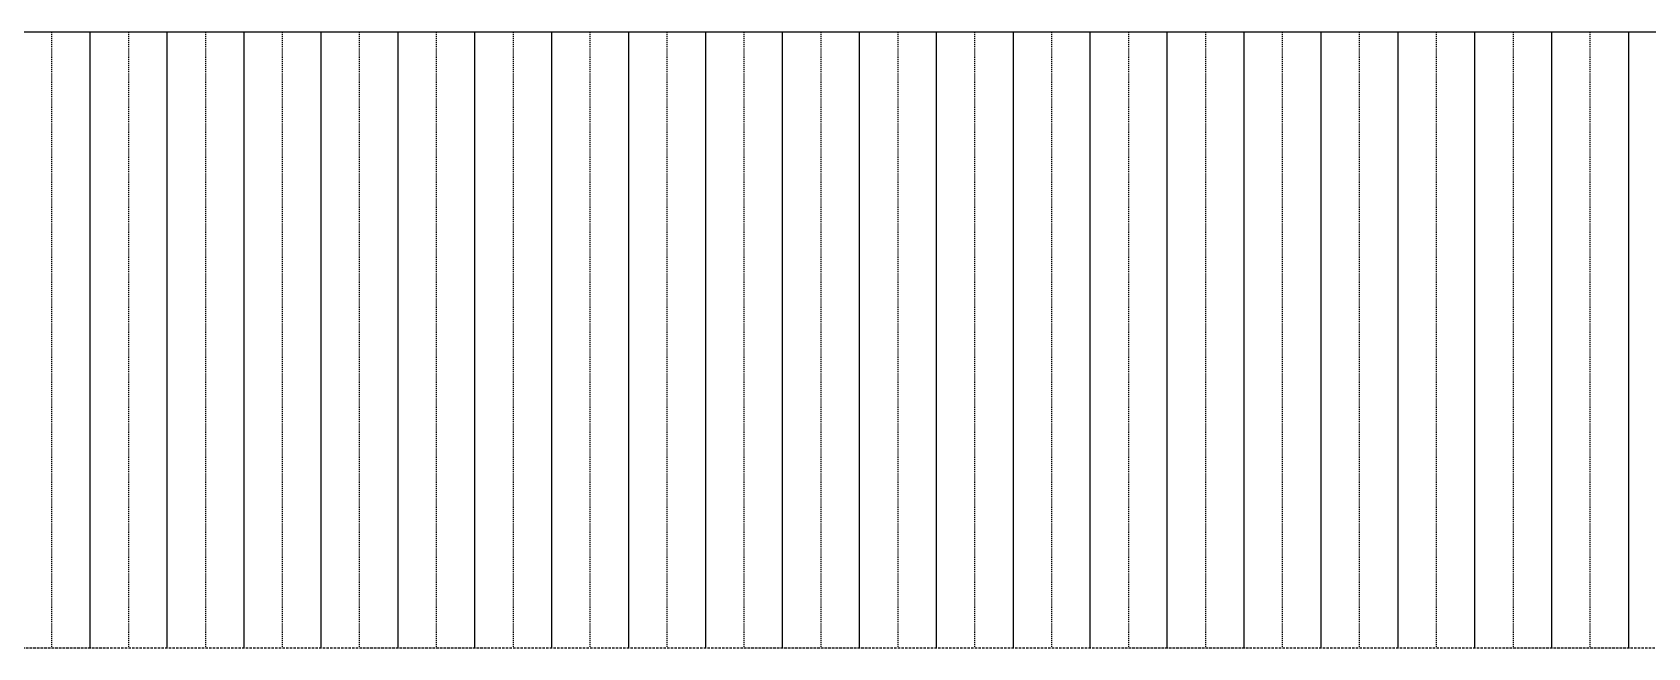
# Model space of a CAD drawing. Header units: millimetres. Extents: x 18078 to 182092, y 10648 to 75430.
# Drawn here: x 37842 to 39942, y 43481 to 44281 of the extents above; entities that cross this region are included whole.
import ezdxf

# ---------------------------------------------------------------- set-up
doc = ezdxf.new("R2010")
doc.units = ezdxf.units.MM
doc.linetypes.add('HIDDEN2', pattern=[4.7625, 3.175, -1.5875])
doc.linetypes.add('JIS_02_1.2', pattern=[2.5, 1.25, -1.25])
doc.layers.add('A-Anno-Scrn', color=8, linetype='Continuous', lineweight=25)

msp = doc.modelspace()

# ---------------------------------------------------------------- linework, layer by layer
msp.add_line((42767.3, 44281), (36967.3, 44281))
at = {"linetype": 'HIDDEN2'}
msp.add_line((36967.3, 43481, 300), (41967.3, 43481, 300), dxfattribs=at)
at = {"layer": 'A-Anno-Scrn', "color": 0, "linetype": 'JIS_02_1.2'}
for p, q in [((37867.3, 44281), (37867.3, 43481)), ((37967.3, 44281), (37967.3, 43481)), ((38067.3, 44281), (38067.3, 43481)), ((38167.3, 44281), (38167.3, 43481)), ((38267.3, 44281), (38267.3, 43481)), ((38367.3, 44281), (38367.3, 43481)), ((38467.3, 44281), (38467.3, 43481)), ((38567.3, 44281), (38567.3, 43481)), ((38667.3, 44281), (38667.3, 43481)), ((38767.3, 44281), (38767.3, 43481)), ((38867.3, 44281), (38867.3, 43481)), ((38967.3, 44281), (38967.3, 43481)), ((39067.3, 44281), (39067.3, 43481)), ((39167.3, 44281), (39167.3, 43481)), ((39267.3, 44281), (39267.3, 43481)), ((39367.3, 44281), (39367.3, 43481)), ((39467.3, 44281), (39467.3, 43481)), ((39567.3, 44281), (39567.3, 43481)), ((39667.3, 44281), (39667.3, 43481)), ((39767.3, 44281), (39767.3, 43481)), ((39867.3, 44281), (39867.3, 43481))]:
    msp.add_line(p, q, dxfattribs=at)
at = {"layer": 'A-Anno-Scrn', "color": 0}
for p, q in [((37917.3, 44281), (37917.3, 43481)), ((38017.3, 44281), (38017.3, 43481)), ((38117.3, 44281), (38117.3, 43481)), ((38217.3, 44281), (38217.3, 43481)), ((38317.3, 44281), (38317.3, 43481)), ((38417.3, 44281), (38417.3, 43481)), ((38517.3, 44281), (38517.3, 43481)), ((38617.3, 44281), (38617.3, 43481)), ((38717.3, 44281), (38717.3, 43481)), ((38817.3, 44281), (38817.3, 43481)), ((38917.3, 44281), (38917.3, 43481)), ((39017.3, 44281), (39017.3, 43481)), ((39117.3, 44281), (39117.3, 43481)), ((39217.3, 44281), (39217.3, 43481)), ((39317.3, 44281), (39317.3, 43481)), ((39417.3, 44281), (39417.3, 43481)), ((39517.3, 44281), (39517.3, 43481)), ((39617.3, 44281), (39617.3, 43481)), ((39717.3, 44281), (39717.3, 43481)), ((39817.3, 44281), (39817.3, 43481)), ((39917.3, 44281), (39917.3, 43481))]:
    msp.add_line(p, q, dxfattribs=at)

doc.saveas('drawing.dxf')
